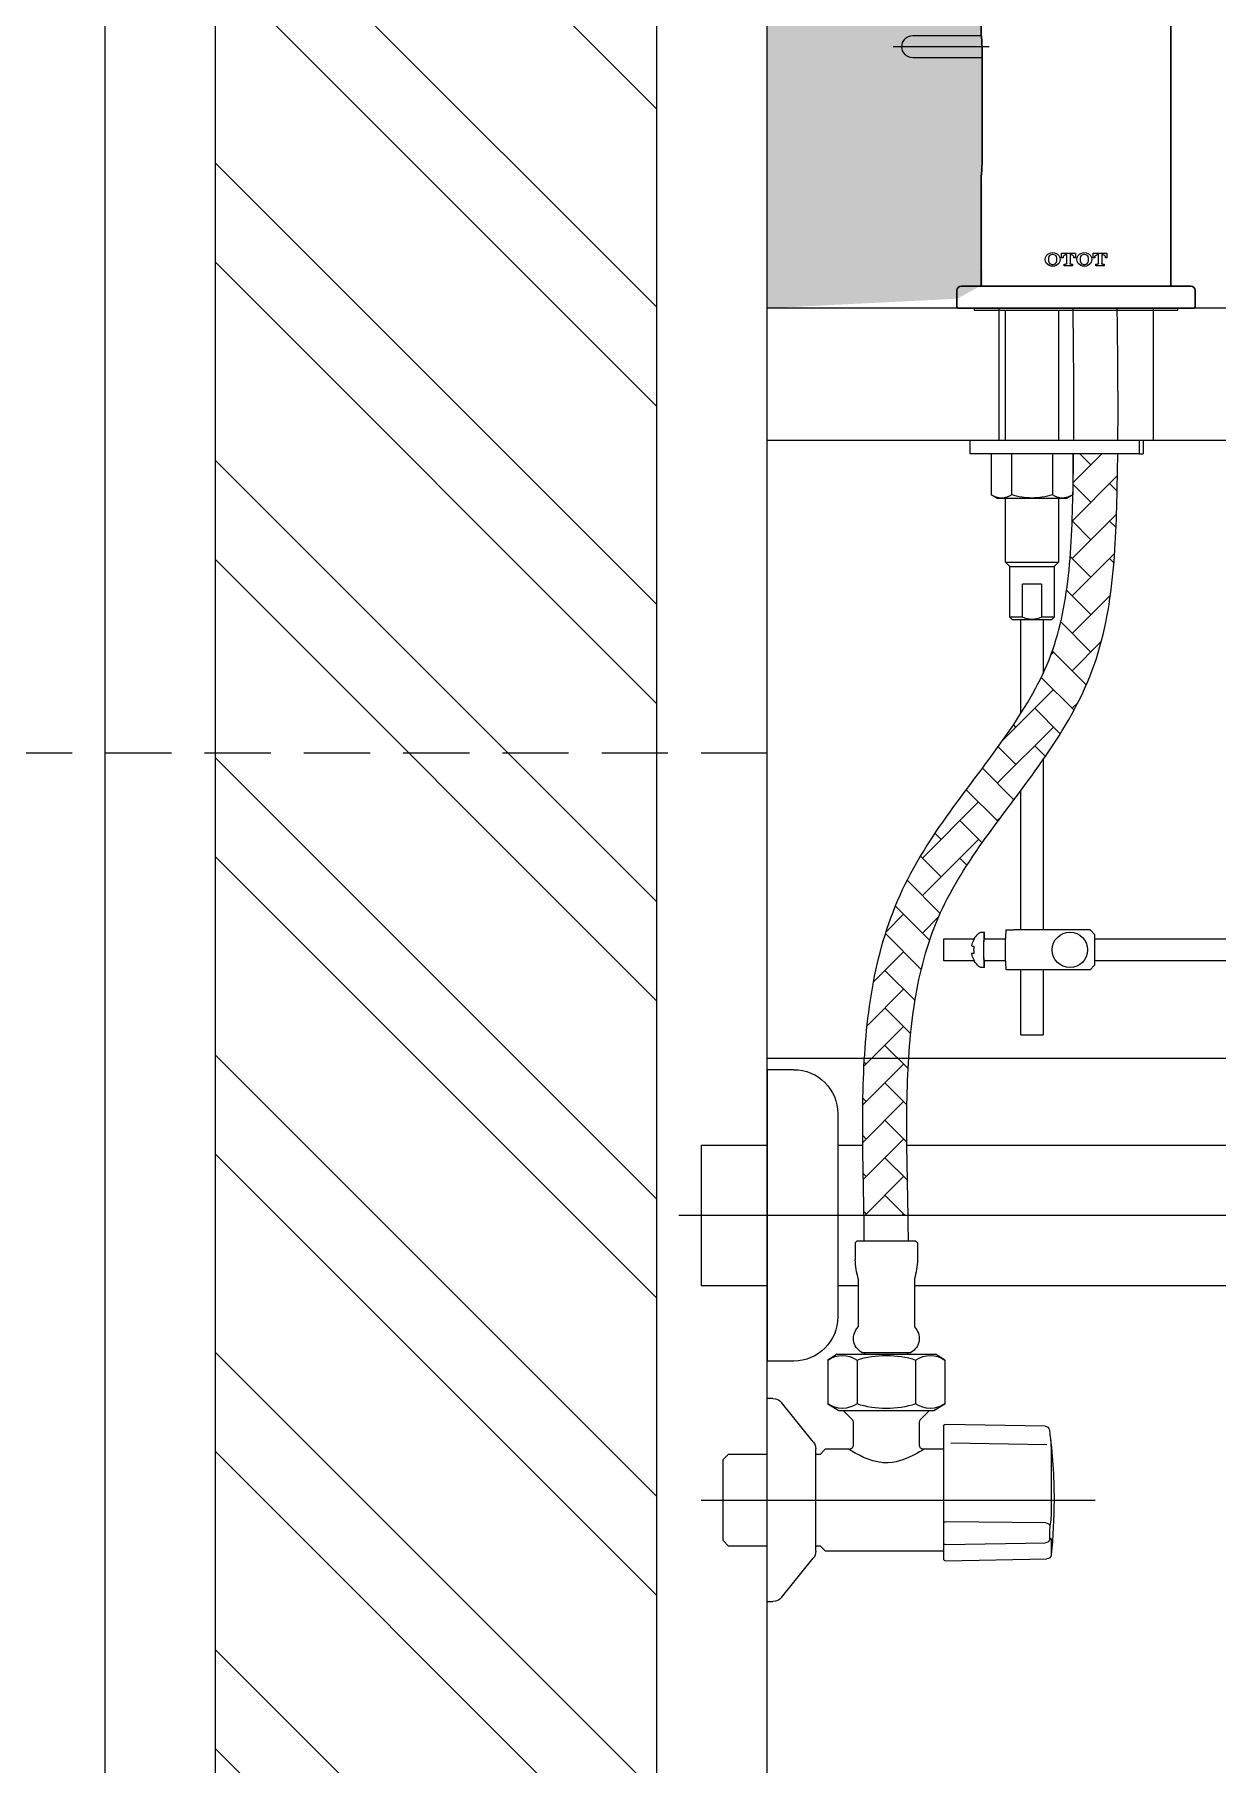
# Model space of a CAD drawing. Header units: millimetres. Extents: x 7371 to 278338, y -43753 to 35464.
# Drawn here: x 275661.9 to 275930, y -4973.8 to -4581.9 of the extents above; entities that cross this region are included whole.
import ezdxf

# ---------------------------------------------------------------- set-up
doc = ezdxf.new("R2010")
doc.units = ezdxf.units.MM
doc.header["$MEASUREMENT"] = 0
for name, pattern in [('CENTER', [50.800000000000004, 31.75, -6.349999999999999, 6.349999999999999, -6.349999999999999]), ('HIDDEN2', [0.1875, 0.125, -0.0625]), ('SLD-Center', [19.05, 15.24, -1.27, 1.27, -1.27]), ('SLD-Solid', [0])]:
    doc.linetypes.add(name, pattern=pattern)
for name, color, linetype, lineweight in [('28-Arsiran', 252, 'Continuous', 5), ('8', 8, 'Continuous', 5), ('Arsir', 251, 'Continuous', 5), ('AS', 8, 'HIDDEN2', 5), ('CENTER', 9, 'CENTER', 0), ('DINDING', 1, 'Continuous', 20), ('FITTING', 7, 'Continuous', 13), ('FITTING2', 7, 'Continuous', 30), ('PIPA AIR BERSIH', 5, 'CENTER', 5), ('SLD-0_0', 179, 'Continuous', 15)]:
    doc.layers.add(name, color=color, linetype=linetype, lineweight=lineweight)

# ---------------------------------------------------------------- blocks, each defined once
blk = doc.blocks.new('dsdsdsdsd')
h = blk.add_hatch()
h.set_pattern_fill('DOTS', color=8, scale=0.05)
h.set_pattern_definition([(0, (127803.6664204888, -997.3892394727438), (0.0396875, 0.079375), [0, -0.079375])])
h.paths.add_polyline_path([(127667.0922350217, -891.4150741099547), (127673.0087377987, -891.4150741099547), (127673.0087377987, -901.4150741099547), (127669.0923439177, -901.4150741099547), (127669.0923439177, -898.5790773367262), (127668.7323397563, -898.5713290363673), (127668.7388342553, -898.2695794192987), (127668.7171729911, -898.2457440033941), (127667.4821729911, -898.2457440033941), (127667.3972350218, -898.2026096129662), (127667.3972350218, -897.7407979504278), (127667.9277214711, -897.6567768608911), (127667.9201827518, -897.6090354436154), (127667.3972350218, -897.6901746941386), (127667.401235305, -897.565613778881), (127667.5596279473, -897.531447685229), (127667.5568643958, -897.5131994107911), (127667.3739898882, -897.5412592309021), (127667.2510008027, -897.5495047864497), (127667.2549016884, -898.5614106700605), (127667.2355683551, -898.57191067006), (127667.0922350217, -898.5790773367262)])
at = {"layer": '28-Arsiran'}
h = blk.add_hatch(dxfattribs=at)
h.set_pattern_fill('ANSI32', color=256, scale=0.01666666666666667, angle=90)
h.set_pattern_definition([(135, (127745.307087995, -1052.600897013899), (-0.1122532015133644, -0.1122532015133644), []), (135, (127745.307087995, -1052.526061513899), (-0.1122532015133644, -0.1122532015133644), [])])
h.paths.add_polyline_path([(127666.6755683551, -889.9270058968159), (127667.0089016884, -889.9270058968159), (127667.0089016884, -901.6150741099548), (127666.6755683551, -901.6150741099548)])
at = {"color": 7, "linetype": 'SLD-Solid', "lineweight": 15, "ltscale": 25}
for points in [[(127667.303226927, -898.5452331799406, -0.3318322718888416), (127667.303226927, -898.5392548268464)], [(127667.303226927, -898.5392548268464, -0.4708329619989898), (127667.3124764498, -898.5392548268464)], [(127667.303226927, -898.5392548268464, -0.4708329619989898), (127667.3124764498, -898.5392548268464)], [(127667.3052991674, -898.5444171746676, -0.1675641780890465), (127667.3052991674, -898.5400708321214)], [(127667.3052991674, -898.5400708321214, -0.7129679357481528), (127667.3104042094, -898.5400708321214)], [(127667.3052991674, -898.5400708321214, -0.7129679357481528), (127667.3104042094, -898.5400708321214)], [(127667.3104042094, -898.5400708321214, -0.1675641780921506), (127667.3104042094, -898.5444171746676)], [(127667.3124764498, -898.5392548268464, -0.331832271888053), (127667.3124764498, -898.5452331799406)], [(127667.3157683551, -898.5405440033938, -0.414213562373095), (127667.3177350217, -898.538577336727)], [(127667.3218683551, -898.538577336727, -0.414213562373095), (127667.3238350217, -898.5405440033938)], [(127667.327126927, -898.5452331799406, -0.3318322718884473), (127667.327126927, -898.5392548268464)], [(127667.327126927, -898.5392548268464, -0.4708329619989898), (127667.3363764498, -898.5392548268464)], [(127667.327126927, -898.5392548268464, -0.4708329619989898), (127667.3363764498, -898.5392548268464)], [(127667.3291991674, -898.5444171746676, -0.1675641780921506), (127667.3291991674, -898.5400708321214)], [(127667.3291991674, -898.5400708321214, -0.7129679357481528), (127667.3343042094, -898.5400708321214)], [(127667.3291991674, -898.5400708321214, -0.7129679357481528), (127667.3343042094, -898.5400708321214)], [(127667.3343042094, -898.5400708321214, -0.1675641780921506), (127667.3343042094, -898.5444171746676)], [(127667.3363764498, -898.5392548268464, -0.331832271888053), (127667.3363764498, -898.5452331799406)], [(127667.3396683551, -898.5405440033938, -0.414213562373095), (127667.3416350217, -898.538577336727)], [(127667.3457683551, -898.538577336727, -0.4142135623717631), (127667.3477350217, -898.5405440033938)], [(127667.3124764498, -898.5452331799406, -0.4708329619989898), (127667.303226927, -898.5452331799406)], [(127667.3124764498, -898.5452331799406, -0.4708329619989898), (127667.303226927, -898.5452331799406)], [(127667.3104042094, -898.5444171746676, -0.7129679357481528), (127667.3052991674, -898.5444171746676)], [(127667.3104042094, -898.5444171746676, -0.7129679357481528), (127667.3052991674, -898.5444171746676)], [(127667.3186183551, -898.5451773367276, -0.414213562373095), (127667.3178850218, -898.54591067006)], [(127667.3217183551, -898.54591067006, -0.414213562373095), (127667.3209850218, -898.5451773367276)], [(127667.3363764498, -898.5452331799406, -0.4708329619989898), (127667.327126927, -898.5452331799406)], [(127667.3363764498, -898.5452331799406, -0.4708329619989898), (127667.327126927, -898.5452331799406)], [(127667.3343042094, -898.5444171746676, -0.7129679357481528), (127667.3291991674, -898.5444171746676)], [(127667.3343042094, -898.5444171746676, -0.7129679357481528), (127667.3291991674, -898.5444171746676)], [(127667.3425183551, -898.5451773367276, -0.414213562373095), (127667.3417850218, -898.54591067006)], [(127667.3456183551, -898.54591067006, -0.414213562373095), (127667.3448850218, -898.5451773367276)]]:
    blk.add_lwpolyline(points, format="xyb", dxfattribs=at)
at = {"color": 7, "linetype": 'SLD-Solid', "lineweight": 15, "ltscale": 5}
for points in [[(127667.3146016884, -898.5374106700601), (127667.3250016884, -898.5374106700601)], [(127667.3146016884, -898.5410773367275), (127667.3146016884, -898.5374106700601)], [(127667.3157683551, -898.5410773367275), (127667.3146016884, -898.5410773367275)], [(127667.3157683551, -898.5405440033938), (127667.3157683551, -898.5410773367275)], [(127667.3186183551, -898.538577336727), (127667.3177350217, -898.538577336727)], [(127667.3186183551, -898.5451773367276), (127667.3186183551, -898.538577336727)], [(127667.3209850218, -898.538577336727), (127667.3209850218, -898.5451773367276)], [(127667.3218683551, -898.538577336727), (127667.3209850218, -898.538577336727)], [(127667.3238350217, -898.5410773367275), (127667.3238350217, -898.5405440033938)], [(127667.3250016884, -898.5410773367275), (127667.3238350217, -898.5410773367275)], [(127667.3250016884, -898.5374106700601), (127667.3250016884, -898.5410773367275)], [(127667.3385016884, -898.5374106700601), (127667.3489016884, -898.5374106700601)], [(127667.3385016884, -898.5410773367275), (127667.3385016884, -898.5374106700601)], [(127667.3396683551, -898.5410773367275), (127667.3385016884, -898.5410773367275)], [(127667.3396683551, -898.5405440033938), (127667.3396683551, -898.5410773367275)], [(127667.3425183551, -898.538577336727), (127667.3416350217, -898.538577336727)], [(127667.3425183551, -898.5451773367276), (127667.3425183551, -898.538577336727)], [(127667.3448850218, -898.538577336727), (127667.3448850218, -898.5451773367276)], [(127667.3457683551, -898.538577336727), (127667.3448850218, -898.538577336727)], [(127667.3477350217, -898.5410773367275), (127667.3477350217, -898.5405440033938)], [(127667.3489016884, -898.5410773367275), (127667.3477350217, -898.5410773367275)], [(127667.3489016884, -898.5374106700601), (127667.3489016884, -898.5410773367275)], [(127667.3166350218, -898.54591067006), (127667.3178850218, -898.54591067006)], [(127667.3166350218, -898.5470773367269), (127667.3166350218, -898.54591067006)], [(127667.3229683551, -898.5470773367269), (127667.3166350218, -898.5470773367269)], [(127667.3217183551, -898.54591067006), (127667.3229683551, -898.54591067006)], [(127667.3229683551, -898.54591067006), (127667.3229683551, -898.5470773367269)], [(127667.3405350218, -898.54591067006), (127667.3417850218, -898.54591067006)], [(127667.3405350218, -898.5470773367269), (127667.3405350218, -898.54591067006)], [(127667.3468683551, -898.5470773367269), (127667.3405350218, -898.5470773367269)], [(127667.3456183551, -898.54591067006), (127667.3468683551, -898.54591067006)], [(127667.3468683551, -898.54591067006), (127667.3468683551, -898.5470773367269)]]:
    blk.add_lwpolyline(points, dxfattribs=at)
at = {"layer": '8'}
for p, q in [((127666.6755683551, -901.6150741099548), (127666.6755683551, -889.9270058968159)), ((127667.0089016884, -901.6150741099548), (127667.0089016884, -889.9270058968159))]:
    blk.add_line(p, q, dxfattribs=at)
at = {"layer": 'Arsir'}
blk.add_line((127668.0457651056, -899.1457440175891), (127667.0922350217, -899.1457440175797), dxfattribs=at)
for points in [[(127667.3233853075, -898.7106632463875), (127667.3449712172, -898.6890773367268)], [(127667.3367244721, -898.6973240818497), (127667.328477727, -898.6890773367268)], [(127667.3570551243, -898.6893704628546), (127667.3567619982, -898.6890773367268)], [(127667.3225823364, -898.7397504887213), (127667.3568210182, -898.7055118069893)], [(127667.3565828373, -898.7171824470352), (127667.3508666077, -898.7114662174736)], [(127667.3367244721, -898.7256083530974), (127667.3233527564, -898.7122366373933)], [(127667.3225823364, -898.7680347599689), (127667.3561114368, -898.7345056596605)], [(127667.3367244721, -898.7538926243451), (127667.3225744986, -898.7397426508323)], [(127667.3557423958, -898.7446262767844), (127667.3508666077, -898.7397504887213)], [(127667.3225823364, -898.7963190312166), (127667.3546865569, -898.764214810739)], [(127667.3367244721, -898.7821768955928), (127667.3210911426, -898.7665435661092)], [(127667.3541546399, -898.7713227922086), (127667.3508666077, -898.7680347599689)], [(127667.3367244721, -898.8104611668405), (127667.3183598231, -898.7920965178455)], [(127667.3225823364, -898.8246033024643), (127667.3515184978, -898.7956671411558)], [(127667.3513582191, -898.7968106425925), (127667.3508666077, -898.7963190312166)], [(127667.3367244721, -898.8387454380882), (127667.3139557676, -898.8159767336257)], [(127667.30661922, -898.8405664189304), (127667.3084402008, -898.8387454380864)], [(127667.3332681938, -898.8635734310628), (127667.3075896031, -898.8378948403351)], [(127667.3225823364, -898.8528875737103), (127667.3446014412, -898.8308684689711)], [(127667.2703259473, -898.9051439628656), (127667.3084402008, -898.8670297093341)], [(127667.3239837937, -898.8825733022023), (127667.2992265119, -898.8578160203961)], [(127667.3135694922, -898.9004432719739), (127667.2942980652, -898.8811718449597)], [(127667.3225823364, -898.881171844958), (127667.3270703718, -898.8766838096072)], [(127667.2801559296, -898.8953139805835), (127667.2783540358, -898.8935120868427)], [(127667.266013794, -898.9377403874533), (127667.3084402008, -898.8953139805818)], [(127667.2801559296, -898.9235982518312), (127667.2667289931, -898.9101713153559)], [(127667.3023538412, -898.9175118921722), (127667.2942980652, -898.9094561162074)], [(127667.2785724522, -898.9502990457041), (127667.2547357295, -898.9264623229701)], [(127667.2664740733, -898.9664849380225), (127667.2426370191, -898.9426478838451)], [(127667.2094452515, -898.9943089299487), (127667.2518716583, -898.9518825230772)], [(127667.2545642865, -898.9828594225347), (127667.2377295227, -898.9660246587027)], [(127667.266013794, -898.966024658701), (127667.2691496648, -898.9628887879062)], [(127667.2094452515, -899.0225932011945), (127667.2518716583, -898.9801667943249)], [(127667.2235873871, -898.9801667943266), (127667.2190520121, -898.9756314193528)], [(127667.2235873871, -899.0084510655726), (127667.2080483613, -898.9929120397338)], [(127667.2431127858, -898.9996921930052), (127667.2377295227, -898.9943089299487)], [(127667.2229400555, -899.0360880052395), (127667.19795248, -899.0111004296796)], [(127667.1819954597, -899.0500429929725), (127667.1953031158, -899.0367353368183)], [(127667.2149853991, -899.0564176200534), (127667.1890783739, -899.0305105948992)], [(127667.2094452515, -899.0508774724422), (127667.2219127354, -899.0384099885015)], [(127667.2086543748, -899.0783708669915), (127667.1815938465, -899.0513103387312)], [(127667.1725380938, -899.087784630132), (127667.1953031158, -899.065019608066)], [(127667.2038914873, -899.1018922507828), (127667.1811609802, -899.0791617436918)], [(127667.1677058594, -899.1209011357697), (127667.1953031158, -899.0933038793137)], [(127667.2006105505, -899.1268955852357), (127667.1811609802, -899.1074460149395)], [(127667.1653344177, -899.1515568486484), (127667.1953031158, -899.1215881505614)], [(127667.1986512785, -899.153220584498), (127667.1811609802, -899.1357302861871)], [(127667.1644343387, -899.1807411989885), (127667.1953031158, -899.149872421809)], [(127667.1670188446, -899.149872421811), (127667.1655049879, -899.1483585650985)], [(127667.1977888569, -899.1806424341303), (127667.1811609802, -899.1640145574348)], [(127667.1644087913, -899.2090510175713), (127667.1953031158, -899.1781566930567)], [(127667.1670188446, -899.1781566930587), (127667.1645158133, -899.1756536618141)], [(127667.1977433848, -899.2088812332241), (127667.1811609802, -899.1922988286806)], [(127667.1670188446, -899.2064409643044), (127667.1643682184, -899.2037903381297)], [(127667.1648288872, -899.2369151929288), (127667.1953031158, -899.2064409643044)], [(127667.1981823393, -899.237604458962), (127667.1811609802, -899.2205830999283)], [(127667.1670188446, -899.2347252355521), (127667.1647459213, -899.2324523123043)], [(127667.1659510511, -899.2640773002586), (127667.1953031158, -899.2347252355504)], [(127667.1963709093, -899.2640773002586), (127667.1811609802, -899.248867371176)], [(127667.1670188446, -899.2630095067998), (127667.1652894435, -899.2612801057059)], [(127667.1942353224, -899.2640773002586), (127667.1953031158, -899.2630095067981)]]:
    blk.add_lwpolyline(points, dxfattribs=at)
at = {"layer": 'AS', "ltscale": 0.4}
blk.add_line((127667.0922350217, -898.9150741099553), (127665.6893262109, -898.9150741099553), dxfattribs=at)
at = {"layer": 'CENTER'}
blk.add_lwpolyline([(127667.7068609426, -899.2640773002586), (127667.0255683551, -899.2640773002586)], dxfattribs=at)
at = {"layer": 'CENTER', "ltscale": 0.6}
blk.add_lwpolyline([(127667.0422350217, -899.4790773367276), (127667.3400637209, -899.4790773367276)], dxfattribs=at)
at = {"layer": 'DINDING'}
for p, q in [((127666.5922350217, -901.6150741099548), (127666.5922350217, -889.9270058968159)), ((127667.0922350217, -901.6150741099548), (127667.0922350217, -889.9270058968159))]:
    blk.add_line(p, q, dxfattribs=at)
for points in [[(127669.0924728698, -898.5790773367262), (127667.0922350217, -898.5790773367262)], [(127667.2672350217, -898.5790773367262), (127667.2672350217, -898.6790773367284)], [(127667.3839016884, -898.5790773367262), (127667.3839016884, -898.6790773367284)], [(127669.0922149656, -898.6790773367284), (127667.0922350217, -898.6790773367284)]]:
    blk.add_lwpolyline(points, dxfattribs=at)
at = {"layer": 'FITTING'}
for points in [[(127667.1939016884, -898.3815773367278, -0.414213562373095), (127667.2022350217, -898.3732440033947)], [(127667.2022350217, -898.3899106700592, -0.414213562373095), (127667.1939016884, -898.3815773367278)], [(127667.269141011, -898.7224106700614, -0.1410346360507117), (127667.2614430074, -898.7200100628053)], [(127667.2768390146, -898.7200100628053, -0.1388531327263335), (127667.269141011, -898.7224106700614)], [(127667.2922350217, -898.7224106700614, -0.07233620700356931), (127667.2768390146, -898.7200100628053)], [(127667.3076310289, -898.7200100628053, -0.0691104523014665), (127667.2922350217, -898.7224106700614)], [(127667.3153290325, -898.7224106700614, -0.1410346360507117), (127667.3076310289, -898.7200100628053)], [(127667.2922350217, -898.8140773367269, -0.1025715040351438), (127667.2849701902, -898.8124106700616)], [(127667.2994998533, -898.8124106700616, -0.1071403799987428), (127667.2922350217, -898.8140773367269)], [(127667.2486849308, -899.0552429286672, -0.08115889269574168), (127667.2520985074, -899.0510693495544)], [(127667.2520342886, -899.0511500368866, -0.2474780683675711), (127667.2543509228, -899.0502437412124)], [(127667.2723287225, -899.0636019864269, -0.03481452116131034), (127667.2728538284, -899.0485556845506)], [(127667.2470353006, -899.0610942777512, -0.2001276664245045), (127667.2470936506, -899.0594224636644)], [(127667.2470936506, -899.0594224636644, -0.06872783444373586), (127667.2488249294, -899.0552429409018)], [(127667.2486207202, -899.0661096951044, -0.08721049237995182), (127667.2486207202, -899.0610942777512)], [(127667.2558541828, -899.0636019864269, -0.03481568932601787), (127667.2561459077, -899.0552429409018)], [(127667.2561459077, -899.071961031954, -0.03481529472322768), (127667.2558541828, -899.0636019864269)], [(127667.2728538284, -899.078648288305, -0.03481438650879842), (127667.2723287225, -899.0636019864269)], [(127667.2488249294, -899.071961031954, -0.06872409523711431), (127667.2470936506, -899.0677815091914)], [(127667.2520985074, -899.0761346147739, -0.08115889269574196), (127667.2486849308, -899.0719610356609)], [(127667.2543249584, -899.0769277215878, -0.2393738267778373), (127667.2520254137, -899.0760636765299)], [(127667.1122350217, -899.1540773002598, -0.414213562373095), (127667.1455683551, -899.1874106335928)], [(127667.1610683551, -899.3119172843382, -0.06256248907765397), (127667.1587307445, -899.2976256733673)], [(127667.205739299, -899.2976256733673, -0.06256248907751409), (127667.2034016884, -899.3119172843382)], [(127667.1455683551, -899.3407439669245, -0.414213562373095), (127667.1122350217, -899.3740773002592)], [(127667.163619693, -899.3675773367249, -0.5002353207068728), (127667.1610683551, -899.3482434498256)], [(127667.2034016884, -899.3482434498256, -0.5002353207068728), (127667.2008503504, -899.3675773367249)], [(127667.1379715011, -899.3733241157697, -0.306565333864984), (127667.1601032614, -899.3733241157697)], [(127667.1601032614, -899.3733241157697, -0.1572761497653469), (127667.2043667821, -899.3733241157697)], [(127667.2043667821, -899.3733241157697, -0.306565333864984), (127667.2264985424, -899.3733241157697)], [(127667.096592755, -899.4024106700599, -0.2263182065235924), (127667.1030697956, -899.4055006848212)], [(127667.1601032614, -899.406497224345, -0.3065653341036825), (127667.1379715011, -899.406497224345)], [(127667.2043667821, -899.406497224345, -0.157245796006014), (127667.1601032614, -899.406497224345)], [(127667.2264985424, -899.406497224345, -0.3065653341036825), (127667.2043667821, -899.406497224345)], [(127667.156258711, -899.4181010259982, -0.1989123673798147), (127667.1572350217, -899.4204580486022)], [(127667.2072350217, -899.4204580486022, -0.1989123673798148), (127667.2082113325, -899.4181010259982)], [(127667.2255683551, -899.422928277454, -0.4193348017582622), (127667.2265858075, -899.4219284297578)], [(127667.3021109044, -899.423246744509, -0.3735512911187004), (127667.3053516812, -899.4261795067905)], [(127667.3053513209, -899.426174452452, -0.03351782205201867), (127667.3089016884, -899.4790773367276)], [(127667.3058357492, -899.4301907819136, -0.02255012483290588), (127667.3067217214, -899.4402074860574)], [(127667.1270453957, -899.435117602552, -0.1717909709483735), (127667.1289016884, -899.4403609211258)], [(127667.157234131, -899.437459968276, -0.4370231039025708), (127667.1539720261, -899.4407854972161)], [(127667.2105240503, -899.4407556537226, -0.4425190854634157), (127667.2072266038, -899.4374631601477)], [(127667.3089016884, -899.4790773367276, -0.02625280280735529), (127667.3067217214, -899.520567469328)], [(127667.2255683551, -899.4961745137281, -0.3987858725725929), (127667.2265858075, -899.4954747862886)], [(127667.3067217214, -899.4859454661673, -0.03887894587281596), (127667.3058357492, -899.4989025201759)], [(127667.3025864033, -899.496403182844, -0.3473704727655624), (127667.3058357492, -899.4989025201759)], [(127667.3058357492, -899.5081387080919, -0.09815574774960804), (127667.3055474428, -899.5093066366026)], [(127667.1289016884, -899.5177937523295, -0.1717909709483734), (127667.1270453957, -899.5230370709015)], [(127667.2265858075, -899.5127262436964, -0.4193348017585128), (127667.2255683551, -899.5117263960001)], [(127667.3055415399, -899.5093037095558, -0.3201692513571767), (127667.3024361992, -899.5113476704447)], [(127667.3067217214, -899.520567469328, -0.3787896818316765), (127667.3034649164, -899.5235509805244)], [(127667.2265858075, -899.5248929103619, -0.4193348017582622), (127667.2255683551, -899.5238930626675)], [(127667.1030697956, -899.5526539886323, -0.2263182065235925), (127667.096592755, -899.5557440033936)]]:
    blk.add_lwpolyline(points, format="xyb", dxfattribs=at)
for points in [[(127667.2022350217, -898.3732440033947), (127667.2540032845, -898.3732440033947)], [(127667.2544903463, -898.3899106700592), (127667.2022350217, -898.3899106700592)], [(127667.2489016884, -898.5807440033932), (127667.2489016884, -898.5790773367262)], [(127667.4022350217, -898.5807440033932), (127667.2489016884, -898.5807440033932)], [(127667.2722350218, -898.6790773367284), (127667.2722350218, -898.5807440033932)], [(127667.3122350217, -898.5807440033932), (127667.3122350217, -898.6790773367284)], [(127667.3238135567, -898.6790773367284), (127667.3238423371, -898.6747058837356), (127667.3238645584, -898.6703374491208), (127667.3238805158, -898.6659721594461), (127667.3238905043, -898.6616101412693), (127667.3238948193, -898.6572515211484), (127667.3238937557, -898.652896425645), (127667.3238875289, -898.6485444669925), (127667.3238762372, -898.6441944958316), (127667.3238601298, -898.6398463248152), (127667.3238394618, -898.6354998046446), (127667.3238144884, -898.6311547860151), (127667.3237854646, -898.6268111196242), (127667.3237526455, -898.622468656171), (127667.3237162863, -898.6181272463546), (127667.3236766421, -898.6137867408706), (127667.3236339679, -898.6094469904147), (127667.323588519, -898.6051078456914), (127667.3235405504, -898.6007691573923), (127667.3234903172, -898.5964307762189), (127667.3234380745, -898.592092552868), (127667.3233840775, -898.5877543380375), (127667.3233285813, -898.5834159824245), (127667.3232718409, -898.5790773367262)], [(127667.3571512329, -898.6790773367284), (127667.3571805316, -898.6746880964492), (127667.3572031675, -898.6703039532786), (127667.3572194055, -898.6659247153693), (127667.3572295105, -898.6615501908727), (127667.3572337476, -898.657180187951), (127667.3572323816, -898.6528145147549), (127667.3572256776, -898.6484529794416), (127667.3572139004, -898.6440953901638), (127667.357197315, -898.63974155508), (127667.3571761865, -898.6353912823415), (127667.3571507797, -898.6310443801085), (127667.3571213596, -898.6267006565305), (127667.3570881911, -898.6223599197675), (127667.3570515392, -898.6180219779726), (127667.357011669, -898.6136866393008), (127667.3569688452, -898.6093537119069), (127667.3569233329, -898.6050230039473), (127667.356875397, -898.600694323577), (127667.3568253025, -898.5963674789509), (127667.3567733139, -898.592042280323), (127667.3567196327, -898.5877188482792), (127667.3566644699, -898.5833972482834), (127667.3566080785, -898.5790773367262)], [(127667.4022350217, -898.5790773367262), (127667.4022350217, -898.5807440033932)], [(127667.3730912207, -898.6790773367284), (127667.2455683551, -898.6790773367284)], [(127667.2455683551, -898.6890773367268), (127667.2455683551, -898.6790773367284)], [(127667.3730912207, -898.6790773367284), (127667.3730912207, -898.6890773367268)], [(127667.3762227248, -898.6790773367284), (127667.3730912207, -898.6790773367284)], [(127667.3762227248, -898.6790773367284), (127667.3762227248, -898.6890773367268)], [(127667.1655679633, -899.2832440033926), (127667.1655324932, -899.2788608015344), (127667.1654851709, -899.274460656281), (127667.1654275386, -899.2700438842422), (127667.1653611187, -899.2656112242167), (127667.1652874337, -899.2611634150035), (127667.1652080058, -899.2567011954052), (127667.1651243575, -899.2522253042171), (127667.1650380111, -899.2477364802435), (127667.1649504889, -899.2432354622798), (127667.1648633135, -899.2387229891265), (127667.164778007, -899.2341997995845), (127667.164696092, -899.229666632451), (127667.1646190908, -899.2251242265266), (127667.1645485257, -899.2205733206121), (127667.1644859149, -899.2160146529768), (127667.1644325723, -899.2114489172127), (127667.1643900045, -899.2068767733563), (127667.164359873, -899.202298890221), (127667.1643438392, -899.1977159366161), (127667.1643435645, -899.1931285813499), (127667.1643607104, -899.1885374932355), (127667.1643969384, -899.1839433410787), (127667.1644539098, -899.179346793695), (127667.1645332861, -899.1747485198903), (127667.1646367288, -899.170149188476), (127667.1647658993, -899.1655494682618), (127667.164922459, -899.1609500280592), (127667.1651080694, -899.1563515366761), (127667.1653243919, -899.1517546629257), (127667.165573088, -899.147160075614), (127667.165855819, -899.1425684435527), (127667.1661742465, -899.1379804355529), (127667.1665300319, -899.1333967204228), (127667.1669248367, -899.1288179669755), (127667.1673603222, -899.1242448440171), (127667.1678381499, -899.1196780203609), (127667.1683599812, -899.1151181648147), (127667.1689274777, -899.11056594619), (127667.1695423007, -899.1060220332967), (127667.1702061116, -899.101487094944), (127667.170920572, -899.0969617999417), (127667.1716873433, -899.0924468171016), (127667.1725082135, -899.0879428150075), (127667.1733853163, -899.0834505524344), (127667.1743204842, -899.0789708895227), (127667.1753155213, -899.0745046899775), (127667.1763722322, -899.0700528175075), (127667.1774924212, -899.065616135822), (127667.1786778928, -899.061195508626), (127667.1799304513, -899.0567917996304), (127667.1812519011, -899.0524058725459), (127667.1826440467, -899.0480385910761), (127667.1841086924, -899.0436908189313), (127667.1856491279, -899.0393628270631), (127667.1872710624, -899.035054272992), (127667.1889733177, -899.0307679881645), (127667.1907541213, -899.0265070594087), (127667.1926117006, -899.022274573561), (127667.1945442831, -899.0180736174498), (127667.1965500961, -899.0139072779093), (127667.198627367, -899.0097786417718), (127667.2007743234, -899.0056907958678), (127667.2029887507, -899.0016464350447), (127667.2052628797, -898.9976424315955), (127667.2075914304, -898.9936760094588), (127667.2099705589, -898.9897454551812), (127667.2123964216, -898.9858490553235), (127667.2148651744, -898.9819850964395), (127667.2173729735, -898.9781518650852), (127667.2199159752, -898.9743476478126), (127667.2224903355, -898.9705707311805), (127667.2250922101, -898.9668193998223), (127667.2277176583, -898.9630914455302), (127667.230363036, -898.9593850434012), (127667.2330248911, -898.955698876498), (127667.2356997714, -898.9520316278777), (127667.2383842248, -898.9483819805955), (127667.241074799, -898.9447486177124), (127667.2437680421, -898.9411302222834), (127667.2464605017, -898.9375254773731), (127667.2491487258, -898.9339330660332), (127667.2518292622, -898.9303516713244), (127667.2544986588, -898.9267799763056), (127667.2571534634, -898.923216664034), (127667.2597902239, -898.9196604175686), (127667.2624054881, -898.9161099199646), (127667.2649958039, -898.9125638542846), (127667.267557719, -898.909020903584), (127667.2700877815, -898.9054797509235), (127667.2725825391, -898.9019390793584), (127667.2750385397, -898.8983975719475), (127667.2774523311, -898.8948539117482), (127667.2798205261, -898.8913070432463), (127667.2821401195, -898.8877566581505), (127667.2844081706, -898.8842018106789), (127667.2866217308, -898.8806414920856), (127667.2887778521, -898.8770746936334), (127667.2908735861, -898.8735004065857), (127667.2929059845, -898.8699176222017), (127667.2948720989, -898.866325331741), (127667.2967689812, -898.8627225264682), (127667.298593683, -898.8591081976392), (127667.3003431918, -898.8554813666724), (127667.3020114478, -898.851842171789), (127667.3035970793, -898.848187588912), (127667.3051017373, -898.8445129946667), (127667.3065270728, -898.8408137656862), (127667.3078747365, -898.8370852785974), (127667.3091463795, -898.8333229100317), (127667.3103436525, -898.8295220366181), (127667.3114682066, -898.8256780349858), (127667.3125221875, -898.8217885491304), (127667.3135091506, -898.8178591372781), (127667.3144314829, -898.8138916403568), (127667.3152914577, -898.8098874367716), (127667.3160913482, -898.8058479049179), (127667.3168334278, -898.8017744232039), (127667.3175199696, -898.7976683700272), (127667.318153247, -898.7935311237925), (127667.3187355286, -898.7893640678612), (127667.3192690024, -898.7851687987205), (127667.3197561555, -898.7809469347849), (127667.3201995934, -898.7767000240001), (127667.3206019214, -898.7724296143006), (127667.320965745, -898.7681372536335), (127667.3212936696, -898.7638244899335), (127667.3215883005, -898.7594928711479), (127667.3218522432, -898.7551439452109), (127667.322088103, -898.7507792600665), (127667.3222984853, -898.7464003636542), (127667.3224859956, -898.7420088039145), (127667.3226532393, -898.7376061287887), (127667.3228028216, -898.7331938862172), (127667.3229377957, -898.7287748897216), (127667.3230620849, -898.7243564485834), (127667.323176375, -898.719939608236), (127667.3232809654, -898.71552449712), (127667.3233761556, -898.7111112436725), (127667.3234622452, -898.7066999763283), (127667.3235395336, -898.7022908235231), (127667.3236083205, -898.6978839136973), (127667.3236689054, -898.6934793752863), (127667.3237215877, -898.6890773367268)], [(127667.1989020084, -899.2832440033926), (127667.1988664398, -899.2787644834534), (127667.1988189233, -899.2742786302006), (127667.1987610457, -899.2697878025211), (127667.1986943464, -899.2652926816155), (127667.1986203647, -899.2607939486898), (127667.1985406403, -899.2562922849447), (127667.1984567124, -899.2517883715883), (127667.1983701206, -899.247282889819), (127667.1982824043, -899.2427765208431), (127667.198195103, -899.2382699458631), (127667.198109756, -899.2337638460814), (127667.198027903, -899.2292589027003), (127667.1979510832, -899.2247557969259), (127667.1978808361, -899.2202552099608), (127667.1978187333, -899.2157578265034), (127667.1977665463, -899.2112643818109), (127667.1977257489, -899.2067756311608), (127667.1976977421, -899.2022923268651), (127667.1976839272, -899.1978152212414), (127667.1976857054, -899.1933450665983), (127667.1977044778, -899.188882615259), (127667.1977416458, -899.184428619532), (127667.1977986103, -899.1799838317348), (127667.1978767728, -899.1755490041797), (127667.1979775343, -899.1711248891844), (127667.1981022961, -899.1667122390627), (127667.1982524593, -899.162311806127), (127667.1984294251, -899.157924342695), (127667.1986345949, -899.1535506010806), (127667.1988693696, -899.1491913335977), (127667.1991351506, -899.1448472925623), (127667.1994333391, -899.1405192302864), (127667.1997653361, -899.1362078990878), (127667.200132543, -899.1319140512787), (127667.200536361, -899.1276384391767), (127667.2009781911, -899.123381815094), (127667.2014594347, -899.1191449313465), (127667.2019814929, -899.114928540248), (127667.202545767, -899.1107333941145), (127667.203153658, -899.10656024526), (127667.2038065673, -899.1024098460002), (127667.2045058959, -899.0982829486476), (127667.2052528407, -899.0941803232145), (127667.2060483562, -899.090102637565), (127667.206893693, -899.0860504402591), (127667.2077901083, -899.082024278383), (127667.2087388591, -899.0780246990198), (127667.2097412029, -899.0740522492562), (127667.2107983966, -899.0701074761746), (127667.2119116974, -899.066190926862), (127667.2130823627, -899.0623031484029), (127667.2143116494, -899.0584446878802), (127667.2156008148, -899.0546160923788), (127667.2169511162, -899.0508179089829), (127667.2183645183, -899.0470519845659), (127667.2198438678, -899.0433204006149), (127667.2213899108, -899.0396200040559), (127667.2230032817, -899.0359474002616), (127667.224684615, -899.0322991946088), (127667.2264345449, -899.0286719924661), (127667.2282537057, -899.0250623992125), (127667.2301427319, -899.021467020215), (127667.2321022577, -899.0178824608502), (127667.2341327978, -899.0143053879547), (127667.2362294493, -899.0107353507574), (127667.2383870725, -899.0071723028905), (127667.2406024939, -899.003615236341), (127667.2428725403, -899.0000631430848), (127667.2451940382, -898.9965150151056), (127667.2475638142, -898.9929698443866), (127667.249978695, -898.9894266229059), (127667.252435507, -898.9858843426464), (127667.254931077, -898.9823419955883), (127667.2574622837, -898.9787987574709), (127667.2600259751, -898.9752540765676), (127667.2626186398, -898.9717065827955), (127667.2652367429, -898.9681548402768), (127667.2678767493, -898.96459741314), (127667.2705351238, -898.961032865509), (127667.2732083314, -898.9574597615137), (127667.2758928371, -898.9538766652769), (127667.2785851058, -898.9502821409242), (127667.2812816023, -898.9466747525822), (127667.2839787916, -898.9430530643767), (127667.2866731387, -898.9394156404342), (127667.2893611085, -898.9357610448787), (127667.2920391658, -898.9320878418386), (127667.2947037757, -898.9283945954376), (127667.297351403, -898.9246798698023), (127667.2999785127, -898.9209422290588), (127667.3025815697, -898.9171802373312), (127667.305157039, -898.9133924587478), (127667.3077013854, -898.9095774574344), (127667.3102110598, -898.9057337520408), (127667.3126821296, -898.9018590232337), (127667.3151104796, -898.8979513041323), (127667.3174920419, -898.8940089073003), (127667.3198227489, -898.8900301453032), (127667.3220985325, -898.8860133307044), (127667.3243153249, -898.8819567760675), (127667.3264690583, -898.8778587939615), (127667.3285556647, -898.8737176969463), (127667.3305710764, -898.8695317975871), (127667.3325094495, -898.8652979192066), (127667.3343625746, -898.8610130239596), (127667.3361287222, -898.8566818037162), (127667.3378065897, -898.8523093836812), (127667.3393948748, -898.8479008890608), (127667.340892275, -898.8434614450634), (127667.342297488, -898.8389961768917), (127667.3436092112, -898.8345102097555), (127667.3448267452, -898.8300083810736), (127667.3459579377, -898.8254910569012), (127667.3470082719, -898.8209589044055), (127667.3479812249, -898.8164134515574), (127667.3488802743, -898.8118562263298), (127667.3497088971, -898.8072887566924), (127667.3504705707, -898.802712570614), (127667.3511687725, -898.7981291960677), (127667.3518069796, -898.793540161023), (127667.3523887549, -898.7889468417707), (127667.3529174444, -898.7843505066139), (127667.3533961906, -898.7797525305286), (127667.3538281356, -898.7751542885144), (127667.3542164219, -898.7705571555617), (127667.3545641915, -898.7659625066735), (127667.354874587, -898.7613717168407), (127667.3551507505, -898.7567861610623), (127667.3553958243, -898.7522072143347), (127667.3556129508, -898.7476362516518), (127667.3558052722, -898.7430746480113), (127667.3559759308, -898.738523778411), (127667.3561280689, -898.733985017845), (127667.3562648372, -898.7294597146229), (127667.3563900962, -898.724944814805), (127667.3565054431, -898.7204373713666), (127667.3566111528, -898.715937185385), (127667.3567074999, -898.7114440579444), (127667.3567947592, -898.7069577901293), (127667.3568732053, -898.702478183017), (127667.3569431131, -898.6980050376915), (127667.3570047572, -898.693538155234), (127667.3570584123, -898.6890773367268)], [(127667.3730912207, -898.6890773367268), (127667.2455683551, -898.6890773367268)], [(127667.2614430074, -898.6890773367268), (127667.2614430074, -898.7200100628053)], [(127667.2768390146, -898.6890773367268), (127667.2768390146, -898.7200100628053)], [(127667.3076310289, -898.6890773367268), (127667.3076310289, -898.7200100628053)], [(127667.3230270361, -898.6890773367268), (127667.3230270361, -898.7200100628053)], [(127667.3730912207, -898.6890773367268), (127667.3762227248, -898.6890773367268)], [(127667.2655683551, -898.7224106700614), (127667.2614430074, -898.7200100628053)], [(127667.2655683551, -898.7224106700614), (127667.269141011, -898.7224106700614)], [(127667.269141011, -898.7224106700614), (127667.2922350217, -898.7224106700614)], [(127667.2722350218, -898.7707440033938), (127667.2722350218, -898.7224106700614)], [(127667.2922350217, -898.7224106700614), (127667.3153290325, -898.7224106700614)], [(127667.3122350217, -898.7224106700614), (127667.3122350217, -898.7707440033938)], [(127667.3192567416, -898.7217513877385), (127667.3153290325, -898.7224106700614)], [(127667.3153290325, -898.7224106700614), (127667.3189016884, -898.7224106700614)], [(127667.3230270361, -898.7200100628033), (127667.3189016884, -898.7224106700614)], [(127667.3230270361, -898.7200100628053), (127667.3192567416, -898.7217513877385)], [(127667.2722350218, -898.7707440033938), (127667.3122350217, -898.7707440033938)], [(127667.2755683551, -898.7740773367278), (127667.2722350218, -898.7707440033938)], [(127667.2755683551, -898.7740773367278), (127667.3089016884, -898.7740773367278)], [(127667.2755683551, -898.8124106700616), (127667.2755683551, -898.7740773367278)], [(127667.3122350217, -898.7707440033938), (127667.3089016884, -898.7740773367278)], [(127667.3089016884, -898.7740773367278), (127667.3089016884, -898.8124106700616)], [(127667.2994998533, -898.7874106700602), (127667.2849701902, -898.7874106700602)], [(127667.2849701902, -898.8124106700616), (127667.2849701902, -898.7874106700602)], [(127667.2994998533, -898.7874106700602), (127667.2994998533, -898.8124106700616)], [(127667.2849701902, -898.8124106700616), (127667.2755683551, -898.8124106700616)], [(127667.2772350217, -898.8140773367269), (127667.2755683551, -898.8124106700616)], [(127667.2772350217, -898.8140773367269), (127667.2922350217, -898.8140773367269)], [(127667.2839016884, -898.8850033811377), (127667.2839016884, -898.8140773367269)], [(127667.2922350217, -898.8140773367269), (127667.3072350218, -898.8140773367269)], [(127667.3089016884, -898.8124106700616), (127667.2994998533, -898.8124106700616)], [(127667.3005683551, -898.8140773367269), (127667.3005683551, -898.8550013646892)], [(127667.3089016884, -898.8124106700616), (127667.3072350218, -898.8140773367269)], [(127667.3005683551, -898.9200951762942), (127667.3005683551, -899.0485556845506)], [(127667.2839016884, -899.0485556845506), (127667.2839016884, -898.9431568378914)], [(127667.2543222367, -899.0502274986375), (127667.2561459077, -899.0502274986375)], [(127667.2559753793, -899.0511520298406), (127667.2558548866, -899.0531453820877)], [(127667.2561110248, -899.0502648914317), (127667.2559753793, -899.0511520298406)], [(127667.2562497717, -899.0505628130904), (127667.2561110248, -899.0502648914317)], [(127667.2563792888, -899.05201933836), (127667.2562497717, -899.0505628130904)], [(127667.2728354933, -899.0485648521371), (127667.2728446609, -899.0485556845506)], [(127667.2728538284, -899.0485556845506), (127667.2785573068, -899.0485556845506)], [(127667.3361887241, -899.0485556845506), (127667.2785573068, -899.0485556845506)], [(127667.3361887241, -899.0485556845506), (127667.3395683551, -899.0519353154978)], [(127667.2255683551, -899.0719687747205), (127667.2255683551, -899.0552351896076)], [(127667.2255683551, -899.0552351896076), (127667.2486894017, -899.0552351896076)], [(127667.2486207202, -899.0610942777512), (127667.2470353006, -899.0610942777512)], [(127667.2488249294, -899.0552429409018), (127667.2486849307, -899.0552429409018)], [(127667.2556998846, -899.0596597746207), (127667.2556791455, -899.0636019864269)], [(127667.2556791455, -899.0636019864269), (127667.2556998846, -899.067544173322)], [(127667.2557602525, -899.056067874244), (127667.2556998846, -899.0596597746207)], [(127667.2558548866, -899.0531453820877), (127667.2557602525, -899.056067874244)], [(127667.2561459077, -899.0552429409018), (127667.2724172159, -899.0552429409018)], [(127667.2564880729, -899.0545050248966), (127667.2563792888, -899.05201933836)], [(127667.2565102756, -899.0552429409018), (127667.2564880729, -899.0545050248966)], [(127667.3395683551, -899.0519353154978), (127667.3395683551, -899.0752686488304)], [(127667.3395683551, -899.0552351896076), (127667.8485271121, -899.0552351896076)], [(127667.2486894017, -899.0719687747205), (127667.2255683551, -899.0719687747205)], [(127667.2468994933, -899.0663927941697), (127667.2469490867, -899.0661729215572)], [(127667.246906587, -899.0667594976441), (127667.2468994933, -899.0663927941697)], [(127667.2469742727, -899.0672467748118), (127667.246906587, -899.0667594976441)], [(127667.2469490867, -899.0661729215572), (127667.2470353006, -899.0661096951044)], [(127667.2470936506, -899.0677815091914), (127667.2469742727, -899.0672467748118)], [(127667.2470353006, -899.0661096951044), (127667.2486207202, -899.0661096951044)], [(127667.2486849307, -899.071961031954), (127667.2488249294, -899.071961031954)], [(127667.2561459077, -899.0769764742163), (127667.2543222367, -899.0769764742163)], [(127667.2556998846, -899.067544173322), (127667.2557602525, -899.0711360986097)], [(127667.2557602525, -899.0711360986097), (127667.2558548866, -899.0740585658551)], [(127667.2558548866, -899.0740585658551), (127667.2559753793, -899.0760519430152)], [(127667.2559753793, -899.0760519430152), (127667.2561110248, -899.0769390814239)], [(127667.2561110248, -899.0769390814239), (127667.2562497717, -899.0766411348523)], [(127667.2724172159, -899.071961031954), (127667.2561459077, -899.071961031954)], [(127667.2562497717, -899.0766411348523), (127667.2563792888, -899.0751846344938)], [(127667.2563792888, -899.0751846344938), (127667.2564880729, -899.0726989479572)], [(127667.2564880729, -899.0726989479572), (127667.2565102756, -899.071961031954)], [(127667.3361887156, -899.078648288305), (127667.3395683551, -899.0752686488304)], [(127667.8485367263, -899.0719687747205), (127667.3395683551, -899.0719687747205)], [(127667.2728446609, -899.078648288305), (127667.2728354933, -899.0786390958056)], [(127667.2785573068, -899.078648288305), (127667.2728538284, -899.078648288305)], [(127667.3361887156, -899.078648288305), (127667.2785573068, -899.078648288305)], [(127667.2839016884, -899.127827300259), (127667.2839016884, -899.078648288305)], [(127667.3005683551, -899.078648288305), (127667.3005683551, -899.127827300259)], [(127667.2839016884, -899.127827300259), (127667.3005683551, -899.127827300259)], [(127667.0922350217, -899.1540773002598), (127667.0922350217, -899.3740773002592)], [(127667.1122350217, -899.1540773002598), (127667.0922350217, -899.1540773002598)], [(127667.1455683551, -899.1874106335928), (127667.1455683551, -899.3407439669245)], [(127667.0422350217, -899.2111606335931), (127667.0422350217, -899.3169939669261)], [(127667.0422350217, -899.2111606335931), (127667.0922350217, -899.2111606335931)], [(127667.1455683551, -899.2111606335931), (127667.1644295507, -899.2111606335931)], [(127667.19776547, -899.2111606335931), (127667.7068609426, -899.2111606335931)], [(127667.1602584428, -899.2832440033926), (127667.1586078802, -899.284910592256)], [(127667.1586078802, -899.284910592256), (127667.1587307445, -899.2976256733673)], [(127667.1602584428, -899.2832440033926), (127667.2042116007, -899.2832440033926)], [(127667.2042116007, -899.2832440033926), (127667.2058621633, -899.284910592256)], [(127667.2058621633, -899.284910592256), (127667.205739299, -899.2976256733673)], [(127667.1610683551, -899.3119172843382), (127667.1610683551, -899.3482434498256)], [(127667.2034016884, -899.3119172843382), (127667.2034016884, -899.3482434498256)], [(127667.0422350217, -899.3169939669261), (127667.0922350217, -899.3169939669261)], [(127667.1455683551, -899.3169939669261), (127667.1610683551, -899.3169939669261)], [(127667.2034016884, -899.3169939669261), (127667.7068609426, -899.3169939669261)], [(127667.1122350217, -899.3740773002592), (127667.0922350217, -899.3740773002592)], [(127667.1451781539, -899.3690001240884), (127667.1379715011, -899.3733241157697)], [(127667.1379715011, -899.3733241157697), (127667.1379715011, -899.406497224345)], [(127667.1451781539, -899.3690001240884), (127667.2192918896, -899.3690001240884)], [(127667.1601032614, -899.3733241157697), (127667.1601032614, -899.406497224345)], [(127667.163619693, -899.3675773367249), (127667.2008503504, -899.3675773367249)], [(127667.166560238, -899.3675773367249), (127667.1654123391, -899.3690001240884)], [(127667.1987456724, -899.3690001240884), (127667.1975977736, -899.3675773367249)], [(127667.2043667821, -899.3733241157697), (127667.2043667821, -899.406497224345)], [(127667.2264985424, -899.3733241157697), (127667.2192918896, -899.3690001240884)], [(127667.2264985424, -899.3733241157697), (127667.2264985424, -899.406497224345)], [(127667.0922350217, -899.5557440033936), (127667.0922350217, -899.4024106700599)], [(127667.096592755, -899.4024106700599), (127667.0922350217, -899.4024106700599)], [(127667.1270453957, -899.435117602552), (127667.1030697956, -899.4055006848212)], [(127667.1379715011, -899.406497224345), (127667.1464383551, -899.4115773367267)], [(127667.1464383551, -899.4115773367267), (127667.2180316884, -899.4115773367267)], [(127667.1497350218, -899.4115773367267), (127667.156258711, -899.4181010259982)], [(127667.2082113325, -899.4181010259982), (127667.2147350217, -899.4115773367267)], [(127667.2180316884, -899.4115773367267), (127667.2264985424, -899.406497224345)], [(127667.1572350217, -899.4204580486022), (127667.1572350217, -899.4374502711707)], [(127667.2072350217, -899.4374666089499), (127667.2072350217, -899.4204580486022)], [(127667.2255683551, -899.5238930626675), (127667.2255683551, -899.422928277454)], [(127667.3021065137, -899.4232466485884), (127667.2265858075, -899.4219284297578)], [(127667.3053507308, -899.4261743167664), (127667.305372776, -899.4263567661784)], [(127667.305372776, -899.4263567661784), (127667.3054714887, -899.4271738553398)], [(127667.3054714887, -899.4271738553398), (127667.3056321745, -899.4285043633063)], [(127667.3056321745, -899.4285043633063), (127667.3058357492, -899.4301907819136)], [(127667.1289016884, -899.5177937523295), (127667.1289016884, -899.4403609211258)], [(127667.1360683551, -899.4407440033939), (127667.1322350218, -899.4445773367261)], [(127667.1539524553, -899.4407440033939), (127667.1360683551, -899.4407440033939)], [(127667.1539718391, -899.4407878232141), (127667.1539524553, -899.4407757192857)], [(127667.1540833907, -899.4408574798346), (127667.1539718391, -899.4407878232141)], [(127667.1548683445, -899.4413431090761), (127667.1540833907, -899.4408574798346)], [(127667.156174012, -899.4421337568656), (127667.1548683445, -899.4413431090761)], [(127667.1587167505, -899.4436072808713), (127667.156174012, -899.4421337568656)], [(127667.1572858787, -899.4374502711707), (127667.157295924, -899.4374579557643)], [(127667.2072440309, -899.4427544146492), (127667.205157424, -899.44393899858)], [(127667.2088515595, -899.4418000377318), (127667.2072440309, -899.4427544146492)], [(127667.2099535445, -899.441126362819), (127667.2088515595, -899.4418000377318)], [(127667.2105001184, -899.4407866646253), (127667.2099535445, -899.441126362819)], [(127667.210566888, -899.4407449211722), (127667.2105001184, -899.4407866646253)], [(127667.2255683551, -899.4407440033939), (127667.2105500488, -899.4407440033939)], [(127667.2105500488, -899.4407554327319), (127667.210566888, -899.4407449211722)], [(127667.3034649164, -899.437412396539), (127667.230849203, -899.4362249334299)], [(127667.3067217214, -899.4402074860574), (127667.3067217214, -899.4859454661673)], [(127667.0628483551, -899.4445773367261), (127667.0589016884, -899.4485240033937)], [(127667.0589016884, -899.5096306700598), (127667.0589016884, -899.4485240033937)], [(127667.0922350217, -899.4445773367261), (127667.0628483551, -899.4445773367261)], [(127667.1322350218, -899.4445773367261), (127667.1289016884, -899.4445773367261)], [(127667.1618545873, -899.4452907148079), (127667.1587167505, -899.4436072808713)], [(127667.1650410117, -899.4468252370061), (127667.1618545873, -899.4452907148079)], [(127667.1685241778, -899.4482701016295), (127667.1650410117, -899.4468252370061)], [(127667.1719846709, -899.4494310161991), (127667.1685241778, -899.4482701016295)], [(127667.1755987166, -899.4503153957013), (127667.1719846709, -899.4494310161991)], [(127667.1795641882, -899.4508636697884), (127667.1755987166, -899.4503153957013)], [(127667.183490927, -899.4509471330585), (127667.1795641882, -899.4508636697884)], [(127667.186657005, -899.4506779743225), (127667.183490927, -899.4509471330585)], [(127667.1896892936, -899.4501463060061), (127667.186657005, -899.4506779743225)], [(127667.1946171678, -899.4487500998002), (127667.1896892936, -899.4501463060061)], [(127667.1989431593, -899.4470421071819), (127667.1946171678, -899.4487500998002)], [(127667.2023014846, -899.4454501566944), (127667.1989431593, -899.4470421071819)], [(127667.205157424, -899.44393899858), (127667.2023014846, -899.4454501566944)], [(127667.3025864033, -899.496403182844), (127667.2265858075, -899.4954747862886)], [(127667.3053951001, -899.50353951951), (127667.305346698, -899.5052992296005)], [(127667.305346698, -899.5052992296005), (127667.305372776, -899.5067846894)], [(127667.305372776, -899.5067846894), (127667.3054714887, -899.5078258177964)], [(127667.3055121475, -899.5016976675561), (127667.3053951001, -899.50353951951)], [(127667.3054714887, -899.5078258177964), (127667.3056321745, -899.5082958080202)], [(127667.3056853059, -899.4999721502209), (127667.3055121475, -899.5016976675561)], [(127667.3056321745, -899.5082958080202), (127667.3058357492, -899.5081387080919)], [(127667.3058357492, -899.4989025201759), (127667.3056853059, -899.4999721502209)], [(127667.3058357492, -899.5081387080919), (127667.3062601194, -899.5076640128773)], [(127667.3062601194, -899.5076640128773), (127667.3066028209, -899.5085938094435)], [(127667.3066028209, -899.5085938094435), (127667.3067217214, -899.5110790579565)], [(127667.0589016884, -899.5096306700598), (127667.0628483551, -899.5135773367275)], [(127667.0628483551, -899.5135773367275), (127667.0922350217, -899.5135773367275)], [(127667.1289016884, -899.5135773367275), (127667.1322350218, -899.5135773367275)], [(127667.1322350218, -899.5135773367275), (127667.1360683551, -899.5174106700597)], [(127667.1360683551, -899.5174106700597), (127667.2255683551, -899.5174106700597)], [(127667.2265858075, -899.5127262436964), (127667.3024376909, -899.5114022441448)], [(127667.3055388477, -899.5093232022501), (127667.3055385927, -899.5093236606209)], [(127667.3067217214, -899.5110790579565), (127667.3067217214, -899.520567469328)], [(127667.1030697956, -899.5526539886323), (127667.1270453957, -899.5230370709015)], [(127667.2265858075, -899.5248929103619), (127667.3034649164, -899.5235509805244)], [(127667.0922350217, -899.5557440033936), (127667.096592755, -899.5557440033936)]]:
    blk.add_lwpolyline(points, dxfattribs=at)
blk.add_circle((127667.3209016884, -899.0636019821651), 0.01333333333333334, dxfattribs=at)
at = {"layer": 'FITTING2'}
for points in [[(127667.2539016884, -898.3724408365325), (127667.2539016884, -897.5967440033946)], [(127667.3972350218, -897.7407979504278), (127667.3972350218, -898.5614106700615)], [(127667.2544903463, -898.4699106700609), (127667.2544903463, -898.3815773367278)], [(127667.2541650923, -898.4767182102115), (127667.2540688667, -898.4776626701769)], [(127667.2542621957, -898.4756102349274), (127667.2541650923, -898.4767182102115)], [(127667.254354095, -898.4743137951083), (127667.2542621957, -898.4756102349274)], [(127667.2544262122, -898.4729307967738), (127667.254354095, -898.4743137951083)], [(127667.2544743073, -898.4714207334165), (127667.2544262122, -898.4729307967738)], [(127667.2544903463, -898.4699106700609), (127667.2544743073, -898.4714207334165)], [(127667.2539016884, -898.5614106700615), (127667.2539016884, -898.4790471702564)], [(127667.2539307882, -898.4788469815248), (127667.2539037083, -898.4790615313432)], [(127667.2539037083, -898.4790615313432), (127667.253905538, -898.4790471702564)], [(127667.2539891014, -898.4783668055517), (127667.2539307882, -898.4788469815248)], [(127667.2540688667, -898.4776626701769), (127667.2539891014, -898.4783668055517)], [(127667.2355683551, -898.578077336726), (127667.2355683551, -898.5657440033939)], [(127667.2389016884, -898.5624106700599), (127667.4122350218, -898.5624106700599)], [(127667.4155683551, -898.5657440033939), (127667.4155683551, -898.578077336726)], [(127667.2365683551, -898.5790773367262), (127667.4145683551, -898.5790773367262)]]:
    blk.add_lwpolyline(points, dxfattribs=at)
for points in [[(127667.253905538, -898.3724408365325, -0.0317304715234901), (127667.2544903463, -898.3815773367261)], [(127667.2355683551, -898.5657440033939, -0.414213562373095), (127667.2389016884, -898.5624106700599)], [(127667.2549016884, -898.5624106700599, -0.414213562373095), (127667.2539016884, -898.5614106700615)], [(127667.3972350218, -898.5614106700615, -0.414213562373095), (127667.3962350217, -898.5624106700599)], [(127667.4122350218, -898.5624106700599, -0.414213562373095), (127667.4155683551, -898.5657440033939)], [(127667.2365683551, -898.5790773367262, -0.414213562373095), (127667.2355683551, -898.578077336726)], [(127667.4155683551, -898.578077336726, -0.414213562373095), (127667.4145683551, -898.5790773367262)]]:
    blk.add_lwpolyline(points, format="xyb", dxfattribs=at)
at = {"layer": 'SLD-0_0', "linetype": 'SLD-Center', "lineweight": 0, "ltscale": 5}
blk.add_lwpolyline([(127667.2599059075, -898.3815773367278), (127667.1872911227, -898.3815773367278)], dxfattribs=at)

msp = doc.modelspace()

# ---------------------------------------------------------------- block references
at = {"layer": 'PIPA AIR BERSIH', "xscale": 300.0000059255024, "yscale": 300.0000059255024, "zscale": 300.0000059255024}
msp.add_blockref('dsdsdsdsd', (-38024300.48542885, 264929.8379866981), dxfattribs=at)

doc.saveas('drawing.dxf')
